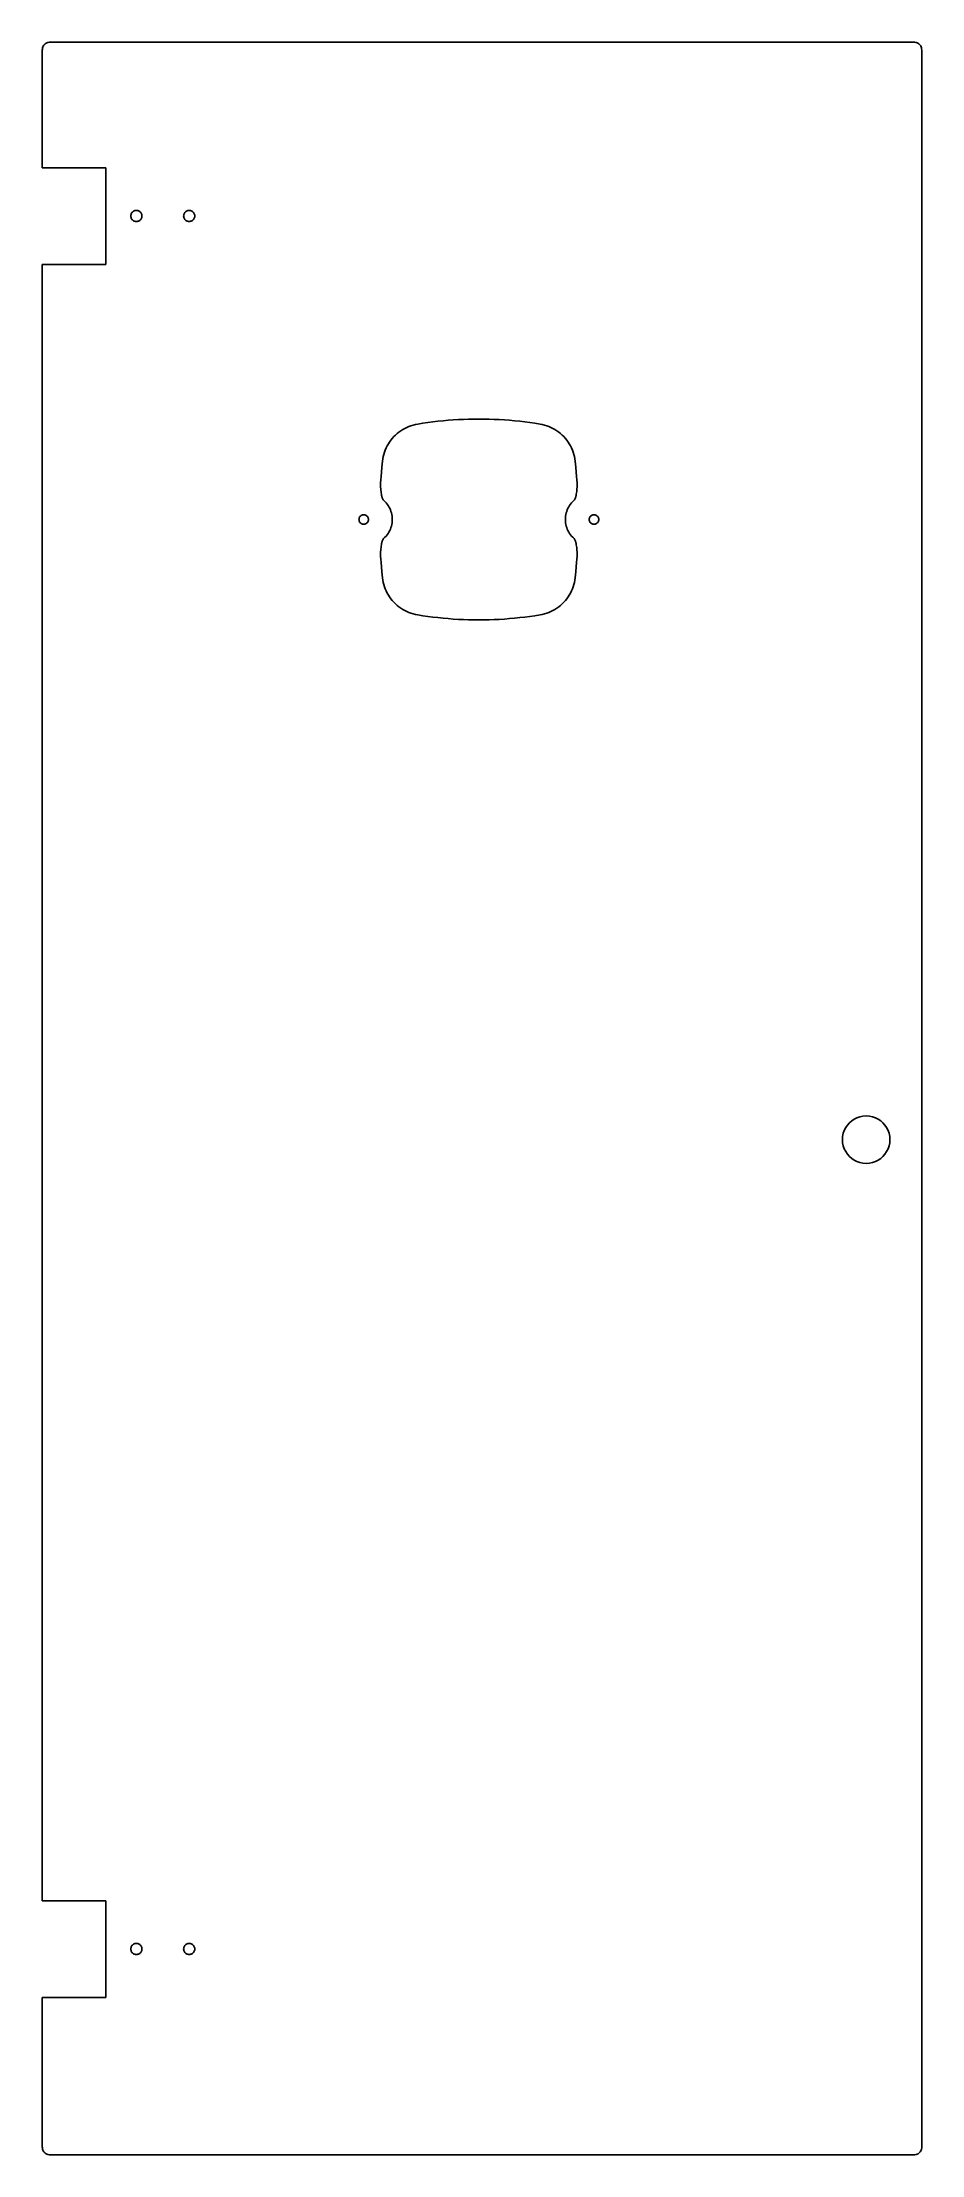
# Model space of a CAD drawing. Extents: x -571 to -293, y 1 to 669.
import ezdxf

# ---------------------------------------------------------------- set-up
doc = ezdxf.new("R2010")
doc.units = 0

msp = doc.modelspace()

# ---------------------------------------------------------------- linework, layer by layer
for p, q in [((-570.19, 668.11, 30), (-570.37, 667.84, 30)), ((-569.99, 668.34, 30), (-570.19, 668.11, 30)), ((-569.76, 668.55, 30), (-569.99, 668.34, 30)), ((-569.49, 668.72, 30), (-569.76, 668.55, 30)), ((-569.2, 668.85, 30), (-569.49, 668.72, 30)), ((-568.88, 668.95, 30), (-569.2, 668.85, 30)), ((-568.55, 669.01, 30), (-568.88, 668.95, 30)), ((-568.18, 669.03, 30), (-568.55, 669.01, 30)), ((-568.18, 669.03, 30), (-545.45, 669.03, 30)), ((-522.74, 669.03, 30), (-545.45, 669.03, 30)), ((-500.05, 669.03, 30), (-522.74, 669.03, 30)), ((-477.37, 669.03, 30), (-500.05, 669.03, 30)), ((-454.69, 669.03, 30), (-477.37, 669.03, 30)), ((-432, 669.03, 30), (-454.69, 669.03, 30)), ((-409.29, 669.03, 30), (-432, 669.03, 30)), ((-386.56, 669.03, 30), (-409.29, 669.03, 30)), ((-363.79, 669.03, 30), (-386.56, 669.03, 30)), ((-340.97, 669.03, 30), (-363.79, 669.03, 30)), ((-318.11, 669.03, 30), (-340.97, 669.03, 30)), ((-295.18, 669.03, 30), (-318.11, 669.03, 30)), ((-294.82, 669.01, 30), (-295.18, 669.03, 30)), ((-294.48, 668.95, 30), (-294.82, 669.01, 30)), ((-294.16, 668.86, 30), (-294.48, 668.95, 30)), ((-293.87, 668.72, 30), (-294.16, 668.86, 30)), ((-293.61, 668.55, 30), (-293.87, 668.72, 30)), ((-293.37, 668.35, 30), (-293.61, 668.55, 30)), ((-293.17, 668.12, 30), (-293.37, 668.35, 30)), ((-293, 667.86, 30), (-293.17, 668.12, 30)), ((-570.66, 666.89, 30), (-570.68, 666.53, 30)), ((-570.68, 666.53, 30), (-570.68, 663.43, 30)), ((-570.68, 663.43, 30), (-570.68, 660.33, 30)), ((-570.6, 667.24, 30), (-570.66, 666.89, 30)), ((-570.5, 667.55, 30), (-570.6, 667.24, 30)), ((-570.37, 667.84, 30), (-570.5, 667.55, 30)), ((-292.87, 667.57, 30), (-293, 667.86, 30)), ((-292.77, 667.25, 30), (-292.87, 667.57, 30)), ((-292.71, 666.9, 30), (-292.77, 667.25, 30)), ((-292.68, 666.53, 30), (-292.71, 666.9, 30)), ((-292.68, 613.31, 30), (-292.68, 666.53, 30)), ((-570.68, 660.33, 30), (-570.68, 657.22, 30)), ((-570.68, 657.22, 30), (-570.68, 654.12, 30)), ((-570.68, 654.12, 30), (-570.68, 651.02, 30)), ((-570.68, 651.02, 30), (-570.68, 647.92, 30)), ((-570.68, 647.92, 30), (-570.68, 644.81, 30)), ((-570.68, 644.81, 30), (-570.68, 641.71, 30)), ((-570.68, 641.71, 30), (-570.68, 638.61, 30)), ((-570.68, 638.61, 30), (-570.68, 635.51, 30)), ((-570.68, 635.51, 30), (-570.68, 632.4, 30)), ((-570.68, 632.4, 30), (-570.68, 629.3, 30)), ((-570.68, 629.3, 30), (-550.6, 629.3, 30)), ((-550.6, 629.3, 30), (-550.6, 598.79, 30)), ((-542.67, 614.33, 30), (-542.62, 614.56, 30)), ((-542.62, 614.56, 30), (-542.54, 614.78, 30)), ((-542.54, 614.78, 30), (-542.44, 614.98, 30)), ((-542.44, 614.98, 30), (-542.32, 615.16, 30)), ((-542.32, 615.16, 30), (-542.17, 615.33, 30)), ((-542.17, 615.33, 30), (-542, 615.48, 30)), ((-542, 615.48, 30), (-541.82, 615.61, 30)), ((-541.82, 615.61, 30), (-541.62, 615.71, 30)), ((-541.62, 615.71, 30), (-541.4, 615.78, 30)), ((-541.4, 615.78, 30), (-541.18, 615.83, 30)), ((-541.18, 615.83, 30), (-540.94, 615.85, 30)), ((-540.94, 615.85, 30), (-540.7, 615.83, 30)), ((-540.7, 615.83, 30), (-540.47, 615.78, 30)), ((-540.47, 615.78, 30), (-540.26, 615.71, 30)), ((-540.26, 615.71, 30), (-540.06, 615.61, 30)), ((-540.06, 615.61, 30), (-539.87, 615.48, 30)), ((-539.87, 615.48, 30), (-539.7, 615.33, 30)), ((-539.7, 615.33, 30), (-539.55, 615.17, 30)), ((-539.55, 615.17, 30), (-539.43, 614.98, 30)), ((-539.43, 614.98, 30), (-539.33, 614.78, 30)), ((-539.33, 614.78, 30), (-539.25, 614.56, 30)), ((-539.25, 614.56, 30), (-539.21, 614.33, 30)), ((-525.97, 614.33, 30), (-525.93, 614.56, 30)), ((-525.93, 614.56, 30), (-525.85, 614.78, 30)), ((-525.85, 614.78, 30), (-525.75, 614.98, 30)), ((-525.75, 614.98, 30), (-525.63, 615.16, 30)), ((-525.63, 615.16, 30), (-525.48, 615.33, 30)), ((-525.48, 615.33, 30), (-525.31, 615.48, 30)), ((-525.31, 615.48, 30), (-525.13, 615.61, 30)), ((-525.13, 615.61, 30), (-524.93, 615.71, 30)), ((-524.93, 615.71, 30), (-524.71, 615.78, 30)), ((-524.71, 615.78, 30), (-524.49, 615.83, 30)), ((-524.49, 615.83, 30), (-524.25, 615.85, 30)), ((-524.25, 615.85, 30), (-524.01, 615.83, 30)), ((-524.01, 615.83, 30), (-523.78, 615.78, 30)), ((-523.78, 615.78, 30), (-523.57, 615.71, 30)), ((-523.57, 615.71, 30), (-523.37, 615.61, 30)), ((-523.37, 615.61, 30), (-523.18, 615.48, 30)), ((-523.18, 615.48, 30), (-523.01, 615.33, 30)), ((-523.01, 615.33, 30), (-522.86, 615.17, 30)), ((-522.86, 615.17, 30), (-522.74, 614.98, 30)), ((-522.74, 614.98, 30), (-522.64, 614.78, 30)), ((-522.64, 614.78, 30), (-522.56, 614.56, 30)), ((-522.56, 614.56, 30), (-522.51, 614.33, 30)), ((-542.68, 614.1, 30), (-542.67, 614.33, 30)), ((-542.68, 614.1, 30), (-542.67, 613.86, 30)), ((-542.62, 613.63, 30), (-542.67, 613.86, 30)), ((-542.54, 613.42, 30), (-542.62, 613.63, 30)), ((-542.44, 613.21, 30), (-542.54, 613.42, 30)), ((-542.32, 613.03, 30), (-542.44, 613.21, 30)), ((-542.17, 612.86, 30), (-542.32, 613.03, 30)), ((-542, 612.71, 30), (-542.17, 612.86, 30)), ((-541.82, 612.59, 30), (-542, 612.71, 30)), ((-541.62, 612.48, 30), (-541.82, 612.59, 30)), ((-541.4, 612.41, 30), (-541.62, 612.48, 30)), ((-541.18, 612.36, 30), (-541.4, 612.41, 30)), ((-540.94, 612.35, 30), (-541.18, 612.36, 30)), ((-540.7, 612.36, 30), (-540.94, 612.35, 30)), ((-540.47, 612.41, 30), (-540.7, 612.36, 30)), ((-540.26, 612.48, 30), (-540.47, 612.41, 30)), ((-540.06, 612.59, 30), (-540.26, 612.48, 30)), ((-539.87, 612.71, 30), (-540.06, 612.59, 30)), ((-539.7, 612.86, 30), (-539.87, 612.71, 30)), ((-539.55, 613.03, 30), (-539.7, 612.86, 30)), ((-539.43, 613.21, 30), (-539.55, 613.03, 30)), ((-539.33, 613.42, 30), (-539.43, 613.21, 30)), ((-539.25, 613.63, 30), (-539.33, 613.42, 30)), ((-539.21, 613.86, 30), (-539.25, 613.63, 30)), ((-539.21, 614.33, 30), (-539.19, 614.1, 30)), ((-539.19, 614.1, 30), (-539.21, 613.86, 30)), ((-525.99, 614.1, 30), (-525.97, 614.33, 30)), ((-525.99, 614.1, 30), (-525.97, 613.86, 30)), ((-525.93, 613.63, 30), (-525.97, 613.86, 30)), ((-525.85, 613.42, 30), (-525.93, 613.63, 30)), ((-525.75, 613.21, 30), (-525.85, 613.42, 30)), ((-525.63, 613.03, 30), (-525.75, 613.21, 30)), ((-525.48, 612.86, 30), (-525.63, 613.03, 30)), ((-525.31, 612.71, 30), (-525.48, 612.86, 30)), ((-525.13, 612.59, 30), (-525.31, 612.71, 30)), ((-524.93, 612.48, 30), (-525.13, 612.59, 30)), ((-524.71, 612.41, 30), (-524.93, 612.48, 30)), ((-524.49, 612.36, 30), (-524.71, 612.41, 30)), ((-524.25, 612.35, 30), (-524.49, 612.36, 30)), ((-524.01, 612.36, 30), (-524.25, 612.35, 30)), ((-523.78, 612.41, 30), (-524.01, 612.36, 30)), ((-523.57, 612.48, 30), (-523.78, 612.41, 30)), ((-523.37, 612.59, 30), (-523.57, 612.48, 30)), ((-523.18, 612.71, 30), (-523.37, 612.59, 30)), ((-523.01, 612.86, 30), (-523.18, 612.71, 30)), ((-522.86, 613.03, 30), (-523.01, 612.86, 30)), ((-522.74, 613.21, 30), (-522.86, 613.03, 30)), ((-522.64, 613.42, 30), (-522.74, 613.21, 30)), ((-522.56, 613.63, 30), (-522.64, 613.42, 30)), ((-522.51, 613.86, 30), (-522.56, 613.63, 30)), ((-522.51, 614.33, 30), (-522.5, 614.1, 30)), ((-522.5, 614.1, 30), (-522.51, 613.86, 30)), ((-292.68, 559.38, 30), (-292.68, 613.31, 30)), ((-550.6, 598.79, 30), (-570.68, 598.79, 30)), ((-570.68, 598.79, 30), (-570.68, 555.54, 30)), ((-570.68, 555.54, 30), (-570.68, 512.08, 30)), ((-292.68, 504.85, 30), (-292.68, 559.38, 30)), ((-454.8, 547.53, 30), (-454.13, 547.78, 30)), ((-454.13, 547.78, 30), (-453.44, 547.99, 30)), ((-453.44, 547.99, 30), (-452.73, 548.17, 30)), ((-452.73, 548.17, 30), (-452.02, 548.31, 30)), ((-452.02, 548.31, 30), (-450.42, 548.56, 30)), ((-450.42, 548.56, 30), (-448.81, 548.79, 30)), ((-448.81, 548.79, 30), (-447.21, 549, 30)), ((-447.21, 549, 30), (-445.6, 549.18, 30)), ((-445.6, 549.18, 30), (-443.99, 549.35, 30)), ((-443.99, 549.35, 30), (-442.38, 549.49, 30)), ((-442.38, 549.49, 30), (-440.76, 549.61, 30)), ((-440.76, 549.61, 30), (-439.15, 549.71, 30)), ((-439.15, 549.71, 30), (-437.53, 549.79, 30)), ((-437.53, 549.79, 30), (-435.92, 549.84, 30)), ((-435.92, 549.84, 30), (-434.3, 549.87, 30)), ((-434.3, 549.87, 30), (-432.68, 549.89, 30)), ((-431.07, 549.87, 30), (-432.69, 549.89, 30)), ((-429.45, 549.84, 30), (-431.07, 549.87, 30)), ((-427.84, 549.79, 30), (-429.45, 549.84, 30)), ((-426.22, 549.71, 30), (-427.84, 549.79, 30)), ((-424.61, 549.61, 30), (-426.22, 549.71, 30)), ((-422.99, 549.49, 30), (-424.61, 549.61, 30)), ((-421.38, 549.35, 30), (-422.99, 549.49, 30)), ((-419.77, 549.18, 30), (-421.38, 549.35, 30)), ((-418.16, 549, 30), (-419.77, 549.18, 30)), ((-416.56, 548.79, 30), (-418.16, 549, 30)), ((-414.95, 548.56, 30), (-416.56, 548.79, 30)), ((-413.35, 548.31, 30), (-414.95, 548.56, 30)), ((-412.64, 548.17, 30), (-413.35, 548.31, 30)), ((-411.93, 547.99, 30), (-412.64, 548.17, 30)), ((-411.24, 547.78, 30), (-411.93, 547.99, 30)), ((-410.57, 547.53, 30), (-411.24, 547.78, 30)), ((-461.97, 540.75, 30), (-461.65, 541.39, 30)), ((-461.65, 541.39, 30), (-461.29, 542.02, 30)), ((-461.29, 542.02, 30), (-460.91, 542.62, 30)), ((-460.91, 542.62, 30), (-460.48, 543.21, 30)), ((-460.48, 543.21, 30), (-460.03, 543.77, 30)), ((-460.03, 543.77, 30), (-459.54, 544.32, 30)), ((-459.54, 544.32, 30), (-459.03, 544.83, 30)), ((-459.03, 544.83, 30), (-458.49, 545.31, 30)), ((-458.49, 545.31, 30), (-457.93, 545.76, 30)), ((-457.93, 545.76, 30), (-457.34, 546.18, 30)), ((-457.34, 546.18, 30), (-456.74, 546.57, 30)), ((-456.74, 546.57, 30), (-456.11, 546.93, 30)), ((-456.11, 546.93, 30), (-455.46, 547.25, 30)), ((-455.46, 547.25, 30), (-454.8, 547.53, 30)), ((-409.9, 547.25, 30), (-410.57, 547.53, 30)), ((-409.26, 546.93, 30), (-409.9, 547.25, 30)), ((-408.63, 546.57, 30), (-409.26, 546.93, 30)), ((-408.03, 546.18, 30), (-408.63, 546.57, 30)), ((-407.44, 545.76, 30), (-408.03, 546.18, 30)), ((-406.88, 545.31, 30), (-407.44, 545.76, 30)), ((-406.34, 544.83, 30), (-406.88, 545.31, 30)), ((-405.82, 544.32, 30), (-406.34, 544.83, 30)), ((-405.34, 543.77, 30), (-405.82, 544.32, 30)), ((-404.89, 543.21, 30), (-405.34, 543.77, 30)), ((-404.46, 542.62, 30), (-404.89, 543.21, 30)), ((-404.08, 542.02, 30), (-404.46, 542.62, 30)), ((-403.72, 541.39, 30), (-404.08, 542.02, 30)), ((-403.4, 540.75, 30), (-403.72, 541.39, 30)), ((-463.49, 533.09, 30), (-463.33, 534.69, 30)), ((-463.33, 534.69, 30), (-463.13, 536.59, 30)), ((-463.13, 536.59, 30), (-463.03, 537.31, 30)), ((-463.03, 537.31, 30), (-462.89, 538.02, 30)), ((-462.89, 538.02, 30), (-462.71, 538.72, 30)), ((-462.71, 538.72, 30), (-462.5, 539.41, 30)), ((-462.5, 539.41, 30), (-462.25, 540.08, 30)), ((-462.25, 540.08, 30), (-461.97, 540.75, 30)), ((-403.12, 540.08, 30), (-403.4, 540.75, 30)), ((-402.87, 539.41, 30), (-403.12, 540.08, 30)), ((-402.66, 538.72, 30), (-402.87, 539.41, 30)), ((-402.48, 538.02, 30), (-402.66, 538.72, 30)), ((-402.34, 537.31, 30), (-402.48, 538.02, 30)), ((-402.24, 536.59, 30), (-402.34, 537.31, 30)), ((-402.04, 534.69, 30), (-402.24, 536.59, 30)), ((-401.88, 533.09, 30), (-402.04, 534.69, 30)), ((-463.75, 528.97, 30), (-463.73, 529.72, 30)), ((-463.74, 528.35, 30), (-463.75, 528.97, 30)), ((-463.71, 527.84, 30), (-463.74, 528.35, 30)), ((-463.73, 529.72, 30), (-463.68, 530.64, 30)), ((-463.67, 527.38, 30), (-463.71, 527.84, 30)), ((-463.68, 530.64, 30), (-463.6, 531.75, 30)), ((-463.6, 531.75, 30), (-463.49, 533.09, 30)), ((-401.77, 531.75, 30), (-401.88, 533.09, 30)), ((-401.69, 530.64, 30), (-401.77, 531.75, 30)), ((-401.7, 527.38, 30), (-401.66, 527.84, 30)), ((-401.64, 529.72, 30), (-401.69, 530.64, 30)), ((-401.66, 527.84, 30), (-401.63, 528.35, 30)), ((-401.62, 528.97, 30), (-401.64, 529.72, 30)), ((-401.63, 528.35, 30), (-401.62, 528.97, 30)), ((-463.61, 526.96, 30), (-463.67, 527.38, 30)), ((-463.55, 526.55, 30), (-463.61, 526.96, 30)), ((-463.48, 526.1, 30), (-463.55, 526.55, 30)), ((-463.45, 525.88, 30), (-463.48, 526.1, 30)), ((-463.42, 525.67, 30), (-463.45, 525.88, 30)), ((-463.38, 525.48, 30), (-463.42, 525.67, 30)), ((-463.34, 525.29, 30), (-463.38, 525.48, 30)), ((-463.29, 525.11, 30), (-463.34, 525.29, 30)), ((-463.22, 524.94, 30), (-463.29, 525.11, 30)), ((-463.14, 524.76, 30), (-463.22, 524.94, 30)), ((-463.04, 524.58, 30), (-463.14, 524.76, 30)), ((-462.92, 524.39, 30), (-463.04, 524.58, 30)), ((-462.77, 524.19, 30), (-462.92, 524.39, 30)), ((-462.59, 523.99, 30), (-462.77, 524.19, 30)), ((-462.37, 523.77, 30), (-462.59, 523.99, 30)), ((-462.01, 523.38, 30), (-462.37, 523.77, 30)), ((-461.68, 522.98, 30), (-462.01, 523.38, 30)), ((-461.38, 522.55, 30), (-461.68, 522.98, 30)), ((-461.1, 522.11, 30), (-461.38, 522.55, 30)), ((-460.86, 521.65, 30), (-461.1, 522.11, 30)), ((-460.65, 521.18, 30), (-460.86, 521.65, 30)), ((-460.46, 520.69, 30), (-460.65, 521.18, 30)), ((-404.91, 520.69, 30), (-404.72, 521.18, 30)), ((-404.72, 521.18, 30), (-404.51, 521.65, 30)), ((-404.51, 521.65, 30), (-404.27, 522.11, 30)), ((-404.27, 522.11, 30), (-403.99, 522.55, 30)), ((-403.99, 522.55, 30), (-403.69, 522.98, 30)), ((-403.69, 522.98, 30), (-403.36, 523.38, 30)), ((-403.36, 523.38, 30), (-403, 523.77, 30)), ((-403, 523.77, 30), (-402.78, 523.99, 30)), ((-402.78, 523.99, 30), (-402.6, 524.19, 30)), ((-402.6, 524.19, 30), (-402.45, 524.39, 30)), ((-402.45, 524.39, 30), (-402.33, 524.58, 30)), ((-402.33, 524.58, 30), (-402.23, 524.76, 30)), ((-402.23, 524.76, 30), (-402.15, 524.94, 30)), ((-402.15, 524.94, 30), (-402.08, 525.11, 30)), ((-402.08, 525.11, 30), (-402.03, 525.29, 30)), ((-402.03, 525.29, 30), (-401.99, 525.48, 30)), ((-401.99, 525.48, 30), (-401.95, 525.67, 30)), ((-401.95, 525.67, 30), (-401.92, 525.88, 30)), ((-401.92, 525.88, 30), (-401.89, 526.1, 30)), ((-401.89, 526.1, 30), (-401.82, 526.55, 30)), ((-401.82, 526.55, 30), (-401.76, 526.96, 30)), ((-401.76, 526.96, 30), (-401.7, 527.38, 30)), ((-470.57, 518.14, 30), (-470.56, 518.34, 30)), ((-470.57, 518.14, 30), (-470.56, 517.94, 30)), ((-470.56, 518.34, 30), (-470.52, 518.54, 30)), ((-470.52, 517.74, 30), (-470.56, 517.94, 30)), ((-470.52, 518.54, 30), (-470.46, 518.72, 30)), ((-470.46, 517.56, 30), (-470.52, 517.74, 30)), ((-470.46, 518.72, 30), (-470.37, 518.9, 30)), ((-470.37, 517.38, 30), (-470.46, 517.56, 30)), ((-470.37, 518.9, 30), (-470.26, 519.06, 30)), ((-470.26, 517.22, 30), (-470.37, 517.38, 30)), ((-470.26, 519.06, 30), (-470.14, 519.2, 30)), ((-470.14, 517.08, 30), (-470.26, 517.22, 30)), ((-470.14, 519.2, 30), (-469.99, 519.33, 30)), ((-469.99, 516.95, 30), (-470.14, 517.08, 30)), ((-469.99, 519.33, 30), (-469.83, 519.43, 30)), ((-469.83, 516.84, 30), (-469.99, 516.95, 30)), ((-469.83, 519.43, 30), (-469.66, 519.52, 30)), ((-469.66, 516.76, 30), (-469.83, 516.84, 30)), ((-469.66, 519.52, 30), (-469.47, 519.59, 30)), ((-469.47, 516.69, 30), (-469.66, 516.76, 30)), ((-469.47, 519.59, 30), (-469.28, 519.63, 30)), ((-469.28, 516.65, 30), (-469.47, 516.69, 30)), ((-469.28, 519.63, 30), (-469.07, 519.64, 30)), ((-469.07, 516.64, 30), (-469.28, 516.65, 30)), ((-469.07, 519.64, 30), (-468.87, 519.63, 30)), ((-468.87, 516.65, 30), (-469.07, 516.64, 30)), ((-468.87, 519.63, 30), (-468.68, 519.59, 30)), ((-468.68, 516.69, 30), (-468.87, 516.65, 30)), ((-468.68, 519.59, 30), (-468.49, 519.52, 30)), ((-468.49, 516.76, 30), (-468.68, 516.69, 30)), ((-468.49, 519.52, 30), (-468.32, 519.43, 30)), ((-468.32, 516.84, 30), (-468.49, 516.76, 30)), ((-468.32, 519.43, 30), (-468.16, 519.33, 30)), ((-468.16, 516.95, 30), (-468.32, 516.84, 30)), ((-468.16, 519.33, 30), (-468.01, 519.2, 30)), ((-468.01, 517.08, 30), (-468.16, 516.95, 30)), ((-468.01, 519.2, 30), (-467.89, 519.06, 30)), ((-467.89, 517.22, 30), (-468.01, 517.08, 30)), ((-467.89, 519.06, 30), (-467.78, 518.9, 30)), ((-467.78, 517.38, 30), (-467.89, 517.22, 30)), ((-467.78, 518.9, 30), (-467.69, 518.72, 30)), ((-467.69, 517.56, 30), (-467.78, 517.38, 30)), ((-467.69, 518.72, 30), (-467.63, 518.54, 30)), ((-467.63, 517.74, 30), (-467.69, 517.56, 30)), ((-467.63, 518.54, 30), (-467.59, 518.34, 30)), ((-467.59, 517.94, 30), (-467.63, 517.74, 30)), ((-467.59, 518.34, 30), (-467.57, 518.14, 30)), ((-467.57, 518.14, 30), (-467.59, 517.94, 30)), ((-460.86, 514.61, 30), (-461.1, 514.15, 30)), ((-460.65, 515.08, 30), (-460.86, 514.61, 30)), ((-460.46, 515.57, 30), (-460.65, 515.08, 30)), ((-460.31, 520.2, 30), (-460.46, 520.69, 30)), ((-460.31, 516.06, 30), (-460.46, 515.57, 30)), ((-460.19, 519.69, 30), (-460.31, 520.2, 30)), ((-460.19, 516.57, 30), (-460.31, 516.06, 30)), ((-460.11, 519.18, 30), (-460.19, 519.69, 30)), ((-460.11, 517.08, 30), (-460.19, 516.57, 30)), ((-460.06, 518.65, 30), (-460.11, 519.18, 30)), ((-460.06, 517.6, 30), (-460.11, 517.08, 30)), ((-460.04, 518.13, 30), (-460.06, 518.65, 30)), ((-460.04, 518.13, 30), (-460.06, 517.6, 30)), ((-405.33, 518.13, 30), (-405.31, 518.65, 30)), ((-405.33, 518.13, 30), (-405.31, 517.6, 30)), ((-405.31, 518.65, 30), (-405.26, 519.18, 30)), ((-405.31, 517.6, 30), (-405.26, 517.08, 30)), ((-405.26, 519.18, 30), (-405.18, 519.69, 30)), ((-405.26, 517.08, 30), (-405.18, 516.57, 30)), ((-405.18, 519.69, 30), (-405.06, 520.2, 30)), ((-405.18, 516.57, 30), (-405.06, 516.06, 30)), ((-405.06, 520.2, 30), (-404.91, 520.69, 30)), ((-405.06, 516.06, 30), (-404.91, 515.57, 30)), ((-404.91, 515.57, 30), (-404.72, 515.08, 30)), ((-404.72, 515.08, 30), (-404.51, 514.61, 30)), ((-404.51, 514.61, 30), (-404.27, 514.15, 30)), ((-397.79, 518.13, 30), (-397.77, 518.33, 30)), ((-397.79, 518.13, 30), (-397.77, 517.92, 30)), ((-397.77, 518.33, 30), (-397.73, 518.52, 30)), ((-397.73, 517.73, 30), (-397.77, 517.92, 30)), ((-397.73, 518.52, 30), (-397.67, 518.71, 30)), ((-397.67, 517.54, 30), (-397.73, 517.73, 30)), ((-397.67, 518.71, 30), (-397.58, 518.88, 30)), ((-397.58, 517.37, 30), (-397.67, 517.54, 30)), ((-397.58, 518.88, 30), (-397.47, 519.04, 30)), ((-397.47, 517.21, 30), (-397.58, 517.37, 30)), ((-397.47, 519.04, 30), (-397.35, 519.19, 30)), ((-397.35, 517.06, 30), (-397.47, 517.21, 30)), ((-397.35, 519.19, 30), (-397.2, 519.31, 30)), ((-397.2, 516.94, 30), (-397.35, 517.06, 30)), ((-397.2, 519.31, 30), (-397.04, 519.42, 30)), ((-397.04, 516.83, 30), (-397.2, 516.94, 30)), ((-397.04, 519.42, 30), (-396.87, 519.51, 30)), ((-396.87, 516.74, 30), (-397.04, 516.83, 30)), ((-396.87, 519.51, 30), (-396.68, 519.57, 30)), ((-396.68, 516.68, 30), (-396.87, 516.74, 30)), ((-396.68, 519.57, 30), (-396.49, 519.61, 30)), ((-396.49, 516.64, 30), (-396.68, 516.68, 30)), ((-396.49, 519.61, 30), (-396.29, 519.63, 30)), ((-396.29, 516.63, 30), (-396.49, 516.64, 30)), ((-396.29, 519.63, 30), (-396.08, 519.61, 30)), ((-396.08, 516.64, 30), (-396.29, 516.63, 30)), ((-396.08, 519.61, 30), (-395.89, 519.57, 30)), ((-395.89, 516.68, 30), (-396.08, 516.64, 30)), ((-395.89, 519.57, 30), (-395.7, 519.51, 30)), ((-395.7, 516.74, 30), (-395.89, 516.68, 30)), ((-395.7, 519.51, 30), (-395.53, 519.42, 30)), ((-395.53, 516.83, 30), (-395.7, 516.74, 30)), ((-395.53, 519.42, 30), (-395.37, 519.31, 30)), ((-395.37, 516.94, 30), (-395.53, 516.83, 30)), ((-395.37, 519.31, 30), (-395.23, 519.19, 30)), ((-395.23, 517.06, 30), (-395.37, 516.94, 30)), ((-395.23, 519.19, 30), (-395.1, 519.04, 30)), ((-395.1, 517.21, 30), (-395.23, 517.06, 30)), ((-395.1, 519.04, 30), (-394.99, 518.88, 30)), ((-394.99, 517.37, 30), (-395.1, 517.21, 30)), ((-394.99, 518.88, 30), (-394.9, 518.71, 30)), ((-394.9, 517.54, 30), (-394.99, 517.37, 30)), ((-394.9, 518.71, 30), (-394.84, 518.52, 30)), ((-394.84, 517.73, 30), (-394.9, 517.54, 30)), ((-394.84, 518.52, 30), (-394.8, 518.33, 30)), ((-394.8, 517.92, 30), (-394.84, 517.73, 30)), ((-394.8, 518.33, 30), (-394.79, 518.13, 30)), ((-394.79, 518.13, 30), (-394.8, 517.92, 30)), ((-570.68, 512.08, 30), (-570.68, 468.48, 30)), ((-463.74, 507.9, 30), (-463.75, 507.29, 30)), ((-463.71, 508.42, 30), (-463.74, 507.9, 30)), ((-463.67, 508.88, 30), (-463.71, 508.42, 30)), ((-463.61, 509.29, 30), (-463.67, 508.88, 30)), ((-463.55, 509.71, 30), (-463.61, 509.29, 30)), ((-463.48, 510.16, 30), (-463.55, 509.71, 30)), ((-463.45, 510.38, 30), (-463.48, 510.16, 30)), ((-463.42, 510.58, 30), (-463.45, 510.38, 30)), ((-463.38, 510.78, 30), (-463.42, 510.58, 30)), ((-463.34, 510.97, 30), (-463.38, 510.78, 30)), ((-463.29, 511.15, 30), (-463.34, 510.97, 30)), ((-463.22, 511.32, 30), (-463.29, 511.15, 30)), ((-463.14, 511.5, 30), (-463.22, 511.32, 30)), ((-463.04, 511.68, 30), (-463.14, 511.5, 30)), ((-462.92, 511.87, 30), (-463.04, 511.68, 30)), ((-462.77, 512.07, 30), (-462.92, 511.87, 30)), ((-462.59, 512.27, 30), (-462.77, 512.07, 30)), ((-462.37, 512.49, 30), (-462.59, 512.27, 30)), ((-462.01, 512.88, 30), (-462.37, 512.49, 30)), ((-461.68, 513.28, 30), (-462.01, 512.88, 30)), ((-461.38, 513.71, 30), (-461.68, 513.28, 30)), ((-461.1, 514.15, 30), (-461.38, 513.71, 30)), ((-404.27, 514.15, 30), (-403.99, 513.71, 30)), ((-403.99, 513.71, 30), (-403.69, 513.28, 30)), ((-403.69, 513.28, 30), (-403.36, 512.88, 30)), ((-403.36, 512.88, 30), (-403, 512.49, 30)), ((-403, 512.49, 30), (-402.78, 512.27, 30)), ((-402.78, 512.27, 30), (-402.6, 512.07, 30)), ((-402.6, 512.07, 30), (-402.45, 511.87, 30)), ((-402.45, 511.87, 30), (-402.33, 511.68, 30)), ((-402.33, 511.68, 30), (-402.23, 511.5, 30)), ((-402.23, 511.5, 30), (-402.15, 511.32, 30)), ((-402.15, 511.32, 30), (-402.08, 511.15, 30)), ((-402.08, 511.15, 30), (-402.03, 510.97, 30)), ((-402.03, 510.97, 30), (-401.99, 510.78, 30)), ((-401.99, 510.78, 30), (-401.95, 510.58, 30)), ((-401.95, 510.58, 30), (-401.92, 510.38, 30)), ((-401.92, 510.38, 30), (-401.89, 510.16, 30)), ((-401.89, 510.16, 30), (-401.82, 509.71, 30)), ((-401.82, 509.71, 30), (-401.76, 509.29, 30)), ((-401.76, 509.29, 30), (-401.7, 508.88, 30)), ((-401.7, 508.88, 30), (-401.66, 508.42, 30)), ((-401.66, 508.42, 30), (-401.63, 507.9, 30)), ((-401.63, 507.9, 30), (-401.62, 507.29, 30)), ((-463.75, 507.29, 30), (-463.73, 506.54, 30)), ((-463.73, 506.54, 30), (-463.68, 505.62, 30)), ((-463.68, 505.62, 30), (-463.6, 504.51, 30)), ((-463.6, 504.51, 30), (-463.49, 503.17, 30)), ((-463.49, 503.17, 30), (-463.33, 501.57, 30)), ((-463.33, 501.57, 30), (-463.13, 499.67, 30)), ((-402.04, 501.57, 30), (-402.24, 499.67, 30)), ((-401.88, 503.17, 30), (-402.04, 501.57, 30)), ((-401.77, 504.51, 30), (-401.88, 503.17, 30)), ((-401.69, 505.62, 30), (-401.77, 504.51, 30)), ((-401.64, 506.54, 30), (-401.69, 505.62, 30)), ((-401.62, 507.29, 30), (-401.64, 506.54, 30)), ((-292.68, 449.82, 30), (-292.68, 504.85, 30)), ((-463.13, 499.67, 30), (-463.03, 498.95, 30)), ((-463.03, 498.95, 30), (-462.89, 498.24, 30)), ((-462.89, 498.24, 30), (-462.71, 497.54, 30)), ((-462.71, 497.54, 30), (-462.5, 496.85, 30)), ((-462.5, 496.85, 30), (-462.25, 496.17, 30)), ((-462.25, 496.17, 30), (-461.97, 495.51, 30)), ((-461.97, 495.51, 30), (-461.65, 494.87, 30)), ((-461.65, 494.87, 30), (-461.29, 494.24, 30)), ((-403.72, 494.87, 30), (-404.08, 494.24, 30)), ((-403.4, 495.51, 30), (-403.72, 494.87, 30)), ((-403.12, 496.17, 30), (-403.4, 495.51, 30)), ((-402.87, 496.85, 30), (-403.12, 496.17, 30)), ((-402.66, 497.54, 30), (-402.87, 496.85, 30)), ((-402.48, 498.24, 30), (-402.66, 497.54, 30)), ((-402.34, 498.95, 30), (-402.48, 498.24, 30)), ((-402.24, 499.67, 30), (-402.34, 498.95, 30)), ((-461.29, 494.24, 30), (-460.91, 493.64, 30)), ((-460.91, 493.64, 30), (-460.48, 493.05, 30)), ((-460.48, 493.05, 30), (-460.03, 492.48, 30)), ((-460.03, 492.48, 30), (-459.54, 491.94, 30)), ((-459.54, 491.94, 30), (-459.03, 491.43, 30)), ((-459.03, 491.43, 30), (-458.49, 490.95, 30)), ((-458.49, 490.95, 30), (-457.93, 490.49, 30)), ((-457.93, 490.49, 30), (-457.34, 490.07, 30)), ((-457.34, 490.07, 30), (-456.74, 489.69, 30)), ((-456.74, 489.69, 30), (-456.11, 489.33, 30)), ((-456.11, 489.33, 30), (-455.46, 489.01, 30)), ((-455.46, 489.01, 30), (-454.8, 488.73, 30)), ((-454.8, 488.73, 30), (-454.13, 488.48, 30)), ((-454.13, 488.48, 30), (-453.44, 488.27, 30)), ((-453.44, 488.27, 30), (-452.73, 488.09, 30)), ((-452.73, 488.09, 30), (-452.02, 487.95, 30)), ((-452.02, 487.95, 30), (-450.42, 487.7, 30)), ((-450.42, 487.7, 30), (-448.81, 487.47, 30)), ((-414.95, 487.7, 30), (-416.56, 487.47, 30)), ((-413.35, 487.95, 30), (-414.95, 487.7, 30)), ((-412.64, 488.09, 30), (-413.35, 487.95, 30)), ((-411.93, 488.27, 30), (-412.64, 488.09, 30)), ((-411.24, 488.48, 30), (-411.93, 488.27, 30)), ((-410.57, 488.73, 30), (-411.24, 488.48, 30)), ((-409.9, 489.01, 30), (-410.57, 488.73, 30)), ((-409.26, 489.33, 30), (-409.9, 489.01, 30)), ((-408.63, 489.69, 30), (-409.26, 489.33, 30)), ((-408.03, 490.07, 30), (-408.63, 489.69, 30)), ((-407.44, 490.49, 30), (-408.03, 490.07, 30)), ((-406.88, 490.95, 30), (-407.44, 490.49, 30)), ((-406.34, 491.43, 30), (-406.88, 490.95, 30)), ((-405.82, 491.94, 30), (-406.34, 491.43, 30)), ((-405.34, 492.48, 30), (-405.82, 491.94, 30)), ((-404.89, 493.05, 30), (-405.34, 492.48, 30)), ((-404.46, 493.64, 30), (-404.89, 493.05, 30)), ((-404.08, 494.24, 30), (-404.46, 493.64, 30)), ((-448.81, 487.47, 30), (-447.21, 487.26, 30)), ((-447.21, 487.26, 30), (-445.6, 487.08, 30)), ((-445.6, 487.08, 30), (-443.99, 486.91, 30)), ((-443.99, 486.91, 30), (-442.38, 486.77, 30)), ((-442.38, 486.77, 30), (-440.76, 486.65, 30)), ((-440.76, 486.65, 30), (-439.15, 486.55, 30)), ((-439.15, 486.55, 30), (-437.53, 486.47, 30)), ((-437.53, 486.47, 30), (-435.92, 486.42, 30)), ((-435.92, 486.42, 30), (-434.3, 486.38, 30)), ((-434.3, 486.38, 30), (-432.68, 486.37, 30)), ((-431.07, 486.38, 30), (-432.69, 486.37, 30)), ((-429.45, 486.42, 30), (-431.07, 486.38, 30)), ((-427.84, 486.47, 30), (-429.45, 486.42, 30)), ((-426.22, 486.55, 30), (-427.84, 486.47, 30)), ((-424.61, 486.65, 30), (-426.22, 486.55, 30)), ((-422.99, 486.77, 30), (-424.61, 486.65, 30)), ((-421.38, 486.91, 30), (-422.99, 486.77, 30)), ((-419.77, 487.08, 30), (-421.38, 486.91, 30)), ((-418.16, 487.26, 30), (-419.77, 487.08, 30)), ((-416.56, 487.47, 30), (-418.16, 487.26, 30)), ((-570.68, 468.48, 30), (-570.68, 424.81, 30)), ((-292.68, 394.38, 30), (-292.68, 449.82, 30)), ((-570.68, 424.81, 30), (-570.68, 381.14, 30)), ((-292.68, 338.65, 30), (-292.68, 394.38, 30)), ((-570.68, 381.14, 30), (-570.68, 337.54, 30)), ((-570.68, 337.54, 30), (-570.68, 294.09, 30)), ((-292.68, 282.71, 30), (-292.68, 338.65, 30)), ((-316.18, 326.61, 30), (-315.55, 327.33, 30)), ((-315.55, 327.33, 30), (-314.83, 327.97, 30)), ((-314.83, 327.97, 30), (-314.03, 328.51, 30)), ((-314.03, 328.51, 30), (-313.16, 328.94, 30)), ((-313.16, 328.94, 30), (-312.24, 329.26, 30)), ((-312.24, 329.26, 30), (-311.26, 329.46, 30)), ((-311.26, 329.46, 30), (-310.25, 329.53, 30)), ((-310.25, 329.53, 30), (-309.23, 329.46, 30)), ((-309.23, 329.46, 30), (-308.25, 329.26, 30)), ((-308.25, 329.26, 30), (-307.33, 328.94, 30)), ((-307.33, 328.94, 30), (-306.46, 328.51, 30)), ((-306.46, 328.51, 30), (-305.66, 327.97, 30)), ((-305.66, 327.97, 30), (-304.94, 327.33, 30)), ((-304.94, 327.33, 30), (-304.31, 326.61, 30)), ((-317.75, 322.03, 30), (-317.68, 323.05, 30)), ((-317.75, 322.03, 30), (-317.68, 321.01, 30)), ((-317.68, 323.05, 30), (-317.48, 324.02, 30)), ((-317.48, 320.04, 30), (-317.68, 321.01, 30)), ((-317.48, 324.02, 30), (-317.16, 324.95, 30)), ((-317.16, 324.95, 30), (-316.72, 325.82, 30)), ((-316.72, 325.82, 30), (-316.18, 326.61, 30)), ((-304.31, 326.61, 30), (-303.77, 325.82, 30)), ((-303.77, 325.82, 30), (-303.34, 324.95, 30)), ((-303.34, 324.95, 30), (-303.01, 324.02, 30)), ((-303.01, 324.02, 30), (-302.81, 323.05, 30)), ((-302.81, 321.01, 30), (-303.01, 320.04, 30)), ((-302.81, 323.05, 30), (-302.75, 322.03, 30)), ((-302.75, 322.03, 30), (-302.81, 321.01, 30)), ((-317.16, 319.11, 30), (-317.48, 320.04, 30)), ((-316.72, 318.25, 30), (-317.16, 319.11, 30)), ((-316.18, 317.45, 30), (-316.72, 318.25, 30)), ((-315.55, 316.73, 30), (-316.18, 317.45, 30)), ((-314.83, 316.09, 30), (-315.55, 316.73, 30)), ((-314.03, 315.56, 30), (-314.83, 316.09, 30)), ((-313.16, 315.12, 30), (-314.03, 315.56, 30)), ((-312.24, 314.8, 30), (-313.16, 315.12, 30)), ((-311.26, 314.6, 30), (-312.24, 314.8, 30)), ((-310.25, 314.53, 30), (-311.26, 314.6, 30)), ((-309.23, 314.6, 30), (-310.25, 314.53, 30)), ((-308.25, 314.8, 30), (-309.23, 314.6, 30)), ((-307.33, 315.12, 30), (-308.25, 314.8, 30)), ((-306.46, 315.56, 30), (-307.33, 315.12, 30)), ((-305.66, 316.09, 30), (-306.46, 315.56, 30)), ((-304.94, 316.73, 30), (-305.66, 316.09, 30)), ((-304.31, 317.45, 30), (-304.94, 316.73, 30)), ((-303.77, 318.25, 30), (-304.31, 317.45, 30)), ((-303.34, 319.11, 30), (-303.77, 318.25, 30)), ((-303.01, 320.04, 30), (-303.34, 319.11, 30)), ((-570.68, 294.09, 30), (-570.68, 250.83, 30)), ((-292.68, 226.68, 30), (-292.68, 282.71, 30)), ((-570.68, 250.83, 30), (-570.68, 207.86, 30)), ((-292.68, 170.64, 30), (-292.68, 226.68, 30)), ((-570.68, 207.86, 30), (-570.68, 165.23, 30)), ((-292.68, 114.7, 30), (-292.68, 170.64, 30)), ((-570.68, 165.23, 30), (-570.68, 123.03, 30)), ((-570.68, 123.03, 30), (-570.68, 81.3, 30)), ((-292.68, 58.97, 30), (-292.68, 114.7, 30)), ((-570.68, 81.3, 30), (-550.6, 81.3, 30)), ((-550.6, 81.3, 30), (-550.6, 50.79, 30)), ((-542.54, 66.78, 30), (-542.44, 66.98, 30)), ((-542.44, 66.98, 30), (-542.32, 67.16, 30)), ((-542.32, 67.16, 30), (-542.17, 67.33, 30)), ((-542.17, 67.33, 30), (-542, 67.48, 30)), ((-542, 67.48, 30), (-541.82, 67.61, 30)), ((-541.82, 67.61, 30), (-541.62, 67.71, 30)), ((-541.62, 67.71, 30), (-541.4, 67.78, 30)), ((-541.4, 67.78, 30), (-541.18, 67.83, 30)), ((-541.18, 67.83, 30), (-540.94, 67.85, 30)), ((-540.94, 67.85, 30), (-540.7, 67.83, 30)), ((-540.7, 67.83, 30), (-540.47, 67.78, 30)), ((-540.47, 67.78, 30), (-540.26, 67.71, 30)), ((-540.26, 67.71, 30), (-540.06, 67.61, 30)), ((-540.06, 67.61, 30), (-539.87, 67.48, 30)), ((-539.87, 67.48, 30), (-539.7, 67.33, 30)), ((-539.7, 67.33, 30), (-539.55, 67.17, 30)), ((-539.55, 67.17, 30), (-539.43, 66.98, 30)), ((-539.43, 66.98, 30), (-539.33, 66.78, 30)), ((-525.85, 66.78, 30), (-525.75, 66.98, 30)), ((-525.75, 66.98, 30), (-525.63, 67.16, 30)), ((-525.63, 67.16, 30), (-525.48, 67.33, 30)), ((-525.48, 67.33, 30), (-525.31, 67.48, 30)), ((-525.31, 67.48, 30), (-525.13, 67.61, 30)), ((-525.13, 67.61, 30), (-524.93, 67.71, 30)), ((-524.93, 67.71, 30), (-524.71, 67.78, 30)), ((-524.71, 67.78, 30), (-524.49, 67.83, 30)), ((-524.49, 67.83, 30), (-524.25, 67.85, 30)), ((-524.25, 67.85, 30), (-524.01, 67.83, 30)), ((-524.01, 67.83, 30), (-523.78, 67.78, 30)), ((-523.78, 67.78, 30), (-523.57, 67.71, 30)), ((-523.57, 67.71, 30), (-523.37, 67.61, 30)), ((-523.37, 67.61, 30), (-523.18, 67.48, 30)), ((-523.18, 67.48, 30), (-523.01, 67.33, 30)), ((-523.01, 67.33, 30), (-522.86, 67.17, 30)), ((-522.86, 67.17, 30), (-522.74, 66.98, 30)), ((-522.74, 66.98, 30), (-522.64, 66.78, 30)), ((-542.68, 66.1, 30), (-542.67, 66.33, 30)), ((-542.68, 66.1, 30), (-542.67, 65.86, 30)), ((-542.67, 66.33, 30), (-542.62, 66.56, 30)), ((-542.62, 65.63, 30), (-542.67, 65.86, 30)), ((-542.62, 66.56, 30), (-542.54, 66.78, 30)), ((-542.54, 65.42, 30), (-542.62, 65.63, 30)), ((-542.44, 65.21, 30), (-542.54, 65.42, 30)), ((-542.32, 65.03, 30), (-542.44, 65.21, 30)), ((-542.17, 64.86, 30), (-542.32, 65.03, 30)), ((-542, 64.71, 30), (-542.17, 64.86, 30)), ((-541.82, 64.59, 30), (-542, 64.71, 30)), ((-541.62, 64.48, 30), (-541.82, 64.59, 30)), ((-541.4, 64.41, 30), (-541.62, 64.48, 30)), ((-541.18, 64.36, 30), (-541.4, 64.41, 30)), ((-540.94, 64.35, 30), (-541.18, 64.36, 30)), ((-540.7, 64.36, 30), (-540.94, 64.35, 30)), ((-540.47, 64.41, 30), (-540.7, 64.36, 30)), ((-540.26, 64.48, 30), (-540.47, 64.41, 30)), ((-540.06, 64.59, 30), (-540.26, 64.48, 30)), ((-539.87, 64.71, 30), (-540.06, 64.59, 30)), ((-539.7, 64.86, 30), (-539.87, 64.71, 30)), ((-539.55, 65.03, 30), (-539.7, 64.86, 30)), ((-539.43, 65.21, 30), (-539.55, 65.03, 30)), ((-539.33, 65.42, 30), (-539.43, 65.21, 30)), ((-539.33, 66.78, 30), (-539.25, 66.56, 30)), ((-539.25, 65.63, 30), (-539.33, 65.42, 30)), ((-539.25, 66.56, 30), (-539.21, 66.33, 30)), ((-539.21, 65.86, 30), (-539.25, 65.63, 30)), ((-539.21, 66.33, 30), (-539.19, 66.1, 30)), ((-539.19, 66.1, 30), (-539.21, 65.86, 30)), ((-525.99, 66.1, 30), (-525.97, 66.33, 30)), ((-525.99, 66.1, 30), (-525.97, 65.86, 30)), ((-525.97, 66.33, 30), (-525.93, 66.56, 30)), ((-525.93, 65.63, 30), (-525.97, 65.86, 30)), ((-525.93, 66.56, 30), (-525.85, 66.78, 30)), ((-525.85, 65.42, 30), (-525.93, 65.63, 30)), ((-525.75, 65.21, 30), (-525.85, 65.42, 30)), ((-525.63, 65.03, 30), (-525.75, 65.21, 30)), ((-525.48, 64.86, 30), (-525.63, 65.03, 30)), ((-525.31, 64.71, 30), (-525.48, 64.86, 30)), ((-525.13, 64.59, 30), (-525.31, 64.71, 30)), ((-524.93, 64.48, 30), (-525.13, 64.59, 30)), ((-524.71, 64.41, 30), (-524.93, 64.48, 30)), ((-524.49, 64.36, 30), (-524.71, 64.41, 30)), ((-524.25, 64.35, 30), (-524.49, 64.36, 30)), ((-524.01, 64.36, 30), (-524.25, 64.35, 30)), ((-523.78, 64.41, 30), (-524.01, 64.36, 30)), ((-523.57, 64.48, 30), (-523.78, 64.41, 30)), ((-523.37, 64.59, 30), (-523.57, 64.48, 30)), ((-523.18, 64.71, 30), (-523.37, 64.59, 30)), ((-523.01, 64.86, 30), (-523.18, 64.71, 30)), ((-522.86, 65.03, 30), (-523.01, 64.86, 30)), ((-522.74, 65.21, 30), (-522.86, 65.03, 30)), ((-522.64, 65.42, 30), (-522.74, 65.21, 30)), ((-522.64, 66.78, 30), (-522.56, 66.56, 30)), ((-522.56, 65.63, 30), (-522.64, 65.42, 30)), ((-522.56, 66.56, 30), (-522.51, 66.33, 30)), ((-522.51, 65.86, 30), (-522.56, 65.63, 30)), ((-522.51, 66.33, 30), (-522.5, 66.1, 30)), ((-522.5, 66.1, 30), (-522.51, 65.86, 30)), ((-292.68, 3.53, 30), (-292.68, 58.97, 30)), ((-550.6, 50.79, 30), (-570.68, 50.79, 30)), ((-570.68, 50.79, 30), (-570.68, 46.79, 30)), ((-570.68, 46.79, 30), (-570.68, 42.68, 30)), ((-570.68, 42.68, 30), (-570.68, 38.5, 30)), ((-570.68, 38.5, 30), (-570.68, 34.29, 30)), ((-570.68, 34.29, 30), (-570.68, 30.08, 30)), ((-570.68, 30.08, 30), (-570.68, 25.91, 30)), ((-570.68, 25.91, 30), (-570.68, 21.8, 30)), ((-570.68, 21.8, 30), (-570.68, 17.8, 30)), ((-570.68, 17.8, 30), (-570.68, 13.94, 30)), ((-570.68, 13.94, 30), (-570.68, 10.25, 30)), ((-570.68, 10.25, 30), (-570.68, 6.77, 30)), ((-570.68, 6.77, 30), (-570.68, 3.53, 30)), ((-570.68, 3.53, 30), (-570.66, 3.17, 30)), ((-570.66, 3.17, 30), (-570.6, 2.83, 30)), ((-570.6, 2.83, 30), (-570.51, 2.51, 30)), ((-570.51, 2.51, 30), (-570.37, 2.22, 30)), ((-570.37, 2.22, 30), (-570.2, 1.96, 30)), ((-570.2, 1.96, 30), (-570, 1.72, 30)), ((-570, 1.72, 30), (-569.76, 1.52, 30)), ((-569.76, 1.52, 30), (-569.5, 1.35, 30)), ((-569.5, 1.35, 30), (-569.21, 1.21, 30)), ((-569.21, 1.21, 30), (-568.89, 1.11, 30)), ((-568.89, 1.11, 30), (-568.55, 1.05, 30)), ((-568.55, 1.05, 30), (-568.18, 1.03, 30)), ((-568.18, 1.03, 30), (-545.45, 1.03, 30)), ((-545.45, 1.03, 30), (-522.74, 1.03, 30)), ((-522.74, 1.03, 30), (-500.05, 1.03, 30)), ((-500.05, 1.03, 30), (-477.37, 1.03, 30)), ((-477.37, 1.03, 30), (-454.69, 1.03, 30)), ((-454.69, 1.03, 30), (-432, 1.03, 30)), ((-432, 1.03, 30), (-409.29, 1.03, 30)), ((-409.29, 1.03, 30), (-386.56, 1.03, 30)), ((-386.56, 1.03, 30), (-363.79, 1.03, 30)), ((-363.79, 1.03, 30), (-340.97, 1.03, 30)), ((-340.97, 1.03, 30), (-318.11, 1.03, 30)), ((-318.11, 1.03, 30), (-295.18, 1.03, 30)), ((-295.18, 1.03, 30), (-294.82, 1.05, 30)), ((-294.82, 1.05, 30), (-294.47, 1.11, 30)), ((-294.47, 1.11, 30), (-294.15, 1.22, 30)), ((-294.15, 1.22, 30), (-293.86, 1.35, 30)), ((-293.86, 1.35, 30), (-293.6, 1.53, 30)), ((-293.6, 1.53, 30), (-293.36, 1.73, 30)), ((-293.36, 1.73, 30), (-293.16, 1.97, 30)), ((-293.16, 1.97, 30), (-292.99, 2.23, 30)), ((-292.99, 2.23, 30), (-292.86, 2.52, 30)), ((-292.86, 2.52, 30), (-292.76, 2.84, 30)), ((-292.76, 2.84, 30), (-292.7, 3.17, 30)), ((-292.7, 3.17, 30), (-292.68, 3.53, 30))]:
    msp.add_line(p, q)

doc.saveas('drawing.dxf')
